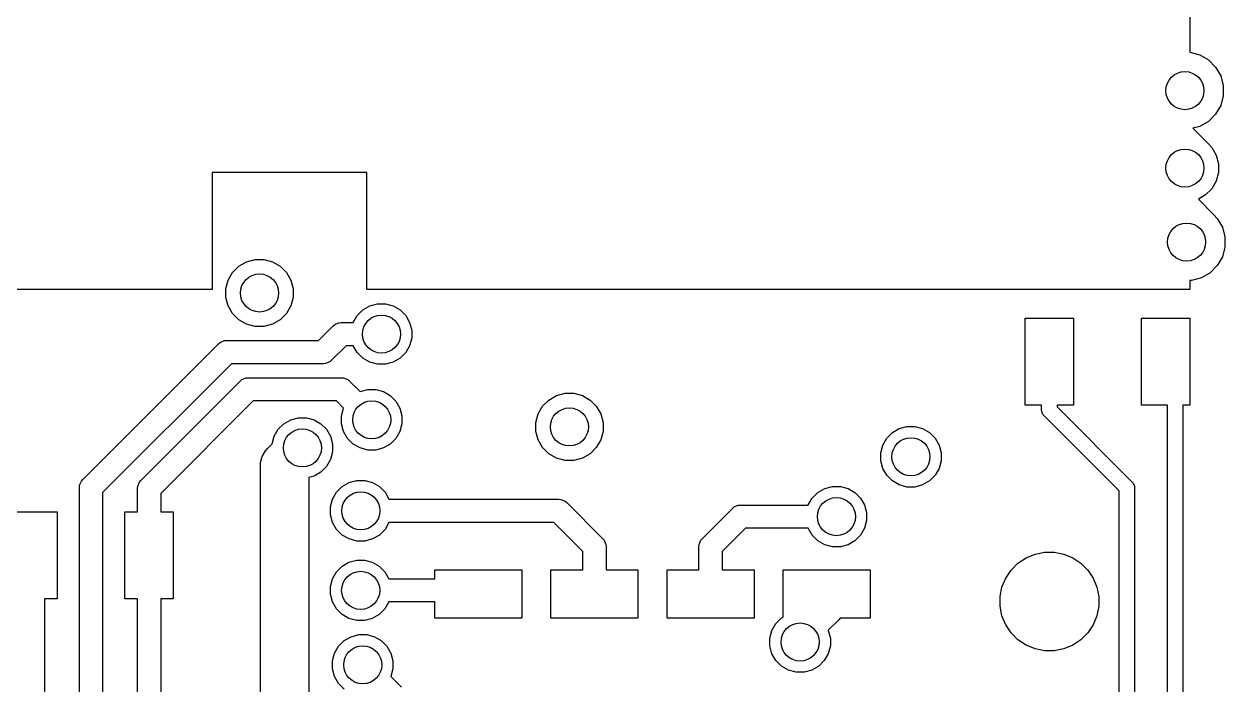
# Model space of a CAD drawing. Extents: x 3.09 to 4.61, y -6.46 to -3.15.
# Drawn here: x 3.97 to 4.591, y -4.217 to -3.876 of the extents above; entities that cross this region are included whole.
import ezdxf

# ---------------------------------------------------------------- set-up
doc = ezdxf.new("R2010")
doc.units = 0
doc.header["$MEASUREMENT"] = 0
doc.layers.add('BLACK', color=7, linetype='CONTINUOUS')

msp = doc.modelspace()

# ---------------------------------------------------------------- linework, layer by layer
at = {"layer": 'BLACK', "linetype": 'CONTINUOUS'}
for p, q in [((4.5726, -3.69185), (4.5726, -3.89017)), ((4.5726, -3.89017), (4.57261, -3.89017)), ((4.57261, -3.89017), (4.57765, -3.89152)), ((4.57765, -3.89152), (4.58218, -3.89413)), ((4.58218, -3.89413), (4.58587, -3.89782)), ((4.58587, -3.89782), (4.58848, -3.90235)), ((4.58848, -3.90235), (4.58983, -3.90739)), ((4.58983, -3.90739), (4.58983, -3.91261)), ((4.58983, -3.91261), (4.58848, -3.91765)), ((4.58848, -3.91765), (4.58587, -3.92218)), ((4.58218, -3.92587), (4.57765, -3.92848)), ((4.58587, -3.92218), (4.58218, -3.92587)), ((4.57765, -3.92848), (4.57416, -3.92941)), ((4.57416, -3.92941), (4.58237, -3.93763)), ((4.58237, -3.93763), (4.58388, -3.93935)), ((4.58388, -3.93935), (4.58617, -3.9433)), ((4.58617, -3.9433), (4.58735, -3.94772)), ((4.58735, -3.94772), (4.58735, -3.95228)), ((4.1474, -3.9523), (4.0676, -3.9523)), ((4.0676, -3.9523), (4.0676, -4.01275)), ((4.1474, -4.01275), (4.1474, -3.9523)), ((4.58617, -3.9567), (4.58388, -3.96065)), ((4.58735, -3.95228), (4.58617, -3.9567)), ((4.58388, -3.96065), (4.58065, -3.96388)), ((4.58065, -3.96388), (4.57697, -3.96601)), ((4.57697, -3.96601), (4.58501, -3.97405)), ((4.58501, -3.97405), (4.58673, -3.97601)), ((4.58673, -3.97601), (4.58934, -3.98054)), ((4.58934, -3.98054), (4.5907, -3.98558)), ((4.5907, -3.98558), (4.5907, -3.9908)), ((4.5907, -3.9908), (4.58934, -3.99584)), ((4.07815, -4.00385), (4.08138, -4.00062)), ((4.08138, -4.00062), (4.08534, -3.99833)), ((4.08534, -3.99833), (4.08975, -3.99715)), ((4.08975, -3.99715), (4.09432, -3.99715)), ((4.09432, -3.99715), (4.09873, -3.99833)), ((4.09873, -3.99833), (4.10269, -4.00062)), ((4.10269, -4.00062), (4.10592, -4.00385)), ((4.58673, -4.00036), (4.58304, -4.00406)), ((4.58934, -3.99584), (4.58673, -4.00036)), ((4.07587, -4.0078), (4.07815, -4.00385)), ((4.10592, -4.00385), (4.10821, -4.0078)), ((4.57852, -4.00667), (4.57348, -4.00802)), ((4.58304, -4.00406), (4.57852, -4.00667)), ((4.0676, -4.01275), (3.95, -4.01275)), ((4.07469, -4.01222), (4.07587, -4.0078)), ((4.07469, -4.01678), (4.07469, -4.01222)), ((4.10821, -4.0078), (4.10939, -4.01222)), ((4.10939, -4.01222), (4.10939, -4.01678)), ((4.5726, -4.01275), (4.1474, -4.01275)), ((4.57348, -4.00802), (4.5726, -4.00802)), ((4.5726, -4.00802), (4.5726, -4.01275)), ((4.07587, -4.0212), (4.07469, -4.01678)), ((4.10939, -4.01678), (4.10821, -4.0212)), ((4.07815, -4.02515), (4.07587, -4.0212)), ((4.08138, -4.02838), (4.07815, -4.02515)), ((4.10592, -4.02515), (4.10269, -4.02838)), ((4.10821, -4.0212), (4.10592, -4.02515)), ((4.14253, -4.02613), (4.14543, -4.02322)), ((4.14543, -4.02322), (4.14899, -4.02117)), ((4.14899, -4.02117), (4.15296, -4.0201)), ((4.15296, -4.0201), (4.15708, -4.0201)), ((4.15708, -4.0201), (4.16105, -4.02117)), ((4.16105, -4.02117), (4.16461, -4.02322)), ((4.16461, -4.02322), (4.16751, -4.02613)), ((4.08534, -4.03067), (4.08138, -4.02838)), ((4.08975, -4.03185), (4.08534, -4.03067)), ((4.09432, -4.03185), (4.08975, -4.03185)), ((4.09873, -4.03067), (4.09432, -4.03185)), ((4.10269, -4.02838), (4.09873, -4.03067)), ((4.12251, -4.039), (4.13004, -4.03147)), ((4.13004, -4.03147), (4.13095, -4.03073)), ((4.13095, -4.03073), (4.1328, -4.02996)), ((4.1328, -4.02996), (4.13311, -4.02983)), ((4.13311, -4.02983), (4.13428, -4.02972)), ((4.13428, -4.02972), (4.14046, -4.02972)), ((4.14046, -4.02972), (4.14047, -4.02969)), ((4.14047, -4.02969), (4.14253, -4.02613)), ((4.16751, -4.02613), (4.16957, -4.02969)), ((4.16957, -4.02969), (4.17063, -4.03366)), ((4.4875, -4.0725), (4.4875, -4.0275)), ((4.4875, -4.0275), (4.5125, -4.0275)), ((4.5125, -4.0275), (4.5125, -4.0725)), ((4.5475, -4.0725), (4.5475, -4.0275)), ((4.5475, -4.0275), (4.5725, -4.0275)), ((4.5725, -4.0275), (4.5725, -4.0725)), ((4.17063, -4.03777), (4.16957, -4.04174)), ((4.17063, -4.03366), (4.17063, -4.03777)), ((4.00076, -4.11076), (4.07076, -4.04076)), ((4.07076, -4.04076), (4.07167, -4.04001)), ((4.07167, -4.04001), (4.07383, -4.03912)), ((4.07383, -4.03912), (4.075, -4.039)), ((4.075, -4.039), (4.12251, -4.039)), ((4.13677, -4.04172), (4.12924, -4.04924)), ((4.14046, -4.04172), (4.13677, -4.04172)), ((4.14047, -4.04174), (4.14046, -4.04172)), ((4.14253, -4.0453), (4.14047, -4.04174)), ((4.16957, -4.04174), (4.16751, -4.0453)), ((4.12833, -4.04999), (4.12617, -4.05088)), ((4.12924, -4.04924), (4.12833, -4.04999)), ((4.14543, -4.04821), (4.14253, -4.0453)), ((4.14899, -4.05027), (4.14543, -4.04821)), ((4.15296, -4.05133), (4.14899, -4.05027)), ((4.16105, -4.05027), (4.15708, -4.05133)), ((4.16461, -4.04821), (4.16105, -4.05027)), ((4.16751, -4.0453), (4.16461, -4.04821)), ((4.07749, -4.051), (4.011, -4.11749)), ((4.125, -4.051), (4.07749, -4.051)), ((4.12617, -4.05088), (4.125, -4.051)), ((4.15708, -4.05133), (4.15296, -4.05133)), ((4.03076, -4.11126), (4.08201, -4.06001)), ((4.08201, -4.06001), (4.08291, -4.05926)), ((4.08291, -4.05926), (4.08508, -4.05837)), ((4.08508, -4.05837), (4.08625, -4.05825)), ((4.08625, -4.05825), (4.13425, -4.05825)), ((4.13425, -4.05825), (4.13542, -4.05837)), ((4.13542, -4.05837), (4.13759, -4.05926)), ((4.13759, -4.05926), (4.13849, -4.06001)), ((4.13849, -4.06001), (4.13849, -4.06001)), ((4.13849, -4.06001), (4.14395, -4.06546)), ((4.14395, -4.06546), (4.14397, -4.06545)), ((4.14397, -4.06545), (4.14794, -4.06439)), ((4.14794, -4.06439), (4.15206, -4.06439)), ((4.15206, -4.06439), (4.15603, -4.06545)), ((4.15603, -4.06545), (4.15959, -4.06751)), ((4.15959, -4.06751), (4.16249, -4.07041)), ((4.24145, -4.06978), (4.24541, -4.0675)), ((4.24541, -4.0675), (4.24982, -4.06631)), ((4.24982, -4.06631), (4.25439, -4.06631)), ((4.25439, -4.06631), (4.2588, -4.0675)), ((4.2588, -4.0675), (4.26276, -4.06978)), ((4.08873, -4.07025), (4.041, -4.11799)), ((4.13177, -4.07025), (4.08873, -4.07025)), ((4.13546, -4.07395), (4.13177, -4.07025)), ((4.13439, -4.07794), (4.13545, -4.07397)), ((4.13545, -4.07397), (4.13546, -4.07395)), ((4.16249, -4.07041), (4.16455, -4.07397)), ((4.16455, -4.07397), (4.16561, -4.07794)), ((4.23593, -4.07697), (4.23822, -4.07301)), ((4.23822, -4.07301), (4.24145, -4.06978)), ((4.26276, -4.06978), (4.26599, -4.07301)), ((4.26599, -4.07301), (4.26827, -4.07697)), ((4.496, -4.0725), (4.4875, -4.0725)), ((4.496, -4.075), (4.496, -4.0725)), ((4.49608, -4.07578), (4.496, -4.075)), ((4.5125, -4.0725), (4.504, -4.0725)), ((4.504, -4.0725), (4.504, -4.07334)), ((4.504, -4.07334), (4.54283, -4.11217)), ((4.561, -4.0725), (4.5475, -4.0725)), ((4.561, -4.085), (4.561, -4.0725)), ((4.5725, -4.0725), (4.569, -4.0725)), ((4.569, -4.0725), (4.569, -4.085)), ((4.10459, -4.082), (4.10815, -4.07995)), ((4.10815, -4.07995), (4.11212, -4.07889)), ((4.11212, -4.07889), (4.11623, -4.07889)), ((4.11623, -4.07889), (4.1202, -4.07995)), ((4.1202, -4.07995), (4.12376, -4.082)), ((4.13439, -4.08206), (4.13439, -4.07794)), ((4.16561, -4.07794), (4.16561, -4.08206)), ((4.23475, -4.08138), (4.23593, -4.07697)), ((4.23475, -4.08595), (4.23475, -4.08138)), ((4.26827, -4.07697), (4.26945, -4.08138)), ((4.26945, -4.08138), (4.26945, -4.08595)), ((4.49667, -4.07722), (4.49608, -4.07578)), ((4.49717, -4.07783), (4.49667, -4.07722)), ((4.536, -4.11666), (4.49717, -4.07783)), ((4.09962, -4.08847), (4.10168, -4.08491)), ((4.10168, -4.08491), (4.10459, -4.082)), ((4.12376, -4.082), (4.12667, -4.08491)), ((4.12667, -4.08491), (4.12872, -4.08847)), ((4.13545, -4.08603), (4.13439, -4.08206)), ((4.13751, -4.08959), (4.13545, -4.08603)), ((4.16455, -4.08603), (4.16249, -4.08959)), ((4.16561, -4.08206), (4.16455, -4.08603)), ((4.23593, -4.09036), (4.23475, -4.08595)), ((4.26945, -4.08595), (4.26827, -4.09036)), ((4.41598, -4.0895), (4.41888, -4.08659)), ((4.41888, -4.08659), (4.42244, -4.08454)), ((4.42244, -4.08454), (4.42641, -4.08347)), ((4.42641, -4.08347), (4.43053, -4.08347)), ((4.43053, -4.08347), (4.4345, -4.08454)), ((4.4345, -4.08454), (4.43806, -4.08659)), ((4.43806, -4.08659), (4.44096, -4.0895)), ((4.561, -4.80834), (4.561, -4.085)), ((4.569, -4.085), (4.569, -4.81)), ((4.09616, -4.09483), (4.09856, -4.09243)), ((4.09856, -4.09243), (4.09962, -4.08847)), ((4.12872, -4.08847), (4.12979, -4.09244)), ((4.12979, -4.09244), (4.12979, -4.09655)), ((4.14041, -4.09249), (4.13751, -4.08959)), ((4.14397, -4.09455), (4.14041, -4.09249)), ((4.15959, -4.09249), (4.15603, -4.09455)), ((4.16249, -4.08959), (4.15959, -4.09249)), ((4.23822, -4.09432), (4.23593, -4.09036)), ((4.26827, -4.09036), (4.26599, -4.09432)), ((4.41286, -4.09703), (4.41392, -4.09306)), ((4.41392, -4.09306), (4.41598, -4.0895)), ((4.44096, -4.0895), (4.44302, -4.09306)), ((4.44302, -4.09306), (4.44408, -4.09703)), ((4.09261, -4.10204), (4.09345, -4.09889)), ((4.09345, -4.09889), (4.09508, -4.09606)), ((4.09508, -4.09606), (4.09616, -4.09483)), ((4.12979, -4.09655), (4.12872, -4.10053)), ((4.14794, -4.09561), (4.14397, -4.09455)), ((4.15206, -4.09561), (4.14794, -4.09561)), ((4.15603, -4.09455), (4.15206, -4.09561)), ((4.24145, -4.09755), (4.23822, -4.09432)), ((4.24541, -4.09983), (4.24145, -4.09755)), ((4.24982, -4.10101), (4.24541, -4.09983)), ((4.2588, -4.09983), (4.25439, -4.10101)), ((4.26276, -4.09755), (4.2588, -4.09983)), ((4.26599, -4.09432), (4.26276, -4.09755)), ((4.41286, -4.10114), (4.41286, -4.09703)), ((4.44408, -4.09703), (4.44408, -4.10114)), ((4.0925, -4.10367), (4.09261, -4.10204)), ((4.0925, -4.23), (4.0925, -4.10367)), ((4.12667, -4.10409), (4.12376, -4.10699)), ((4.12872, -4.10053), (4.12667, -4.10409)), ((4.25439, -4.10101), (4.24982, -4.10101)), ((4.41392, -4.10511), (4.41286, -4.10114)), ((4.41598, -4.10867), (4.41392, -4.10511)), ((4.44302, -4.10511), (4.44096, -4.10867)), ((4.44408, -4.10114), (4.44302, -4.10511)), ((3.99912, -4.11383), (4.00001, -4.11167)), ((4.00001, -4.11167), (4.00076, -4.11076)), ((4.02912, -4.11433), (4.03001, -4.11217)), ((4.03001, -4.11217), (4.03076, -4.11126)), ((4.1202, -4.10905), (4.1175, -4.10977)), ((4.1175, -4.10977), (4.1175, -4.22482)), ((4.12376, -4.10699), (4.1202, -4.10905)), ((4.13476, -4.1145), (4.13832, -4.11244)), ((4.13832, -4.11244), (4.14229, -4.11138)), ((4.14229, -4.11138), (4.1464, -4.11138)), ((4.1464, -4.11138), (4.15037, -4.11244)), ((4.15037, -4.11244), (4.15393, -4.1145)), ((4.41888, -4.11158), (4.41598, -4.10867)), ((4.42244, -4.11364), (4.41888, -4.11158)), ((4.43806, -4.11158), (4.4345, -4.11364)), ((4.44096, -4.10867), (4.43806, -4.11158)), ((4.54283, -4.11217), (4.54333, -4.11278)), ((3.999, -4.115), (3.99912, -4.11383)), ((3.999, -4.29), (3.999, -4.115)), ((4.011, -4.11749), (4.011, -4.28751)), ((4.029, -4.1155), (4.02912, -4.11433)), ((4.029, -4.1275), (4.029, -4.1155)), ((4.041, -4.11799), (4.041, -4.1275)), ((4.12979, -4.12097), (4.13185, -4.11741)), ((4.13185, -4.11741), (4.13476, -4.1145)), ((4.15393, -4.1145), (4.15684, -4.11741)), ((4.15684, -4.11741), (4.15889, -4.12097)), ((4.37751, -4.12041), (4.38041, -4.11751)), ((4.38041, -4.11751), (4.38397, -4.11545)), ((4.38397, -4.11545), (4.38794, -4.11439)), ((4.38794, -4.11439), (4.39206, -4.11439)), ((4.39206, -4.11439), (4.39603, -4.11545)), ((4.39603, -4.11545), (4.39959, -4.11751)), ((4.39959, -4.11751), (4.40249, -4.12041)), ((4.42641, -4.1147), (4.42244, -4.11364)), ((4.43053, -4.1147), (4.42641, -4.1147)), ((4.4345, -4.11364), (4.43053, -4.1147)), ((4.536, -4.52644), (4.536, -4.11666)), ((4.54333, -4.11278), (4.54392, -4.11422)), ((4.54392, -4.11422), (4.544, -4.115)), ((4.544, -4.115), (4.544, -4.5281)), ((4.12873, -4.12494), (4.12979, -4.12097)), ((4.12873, -4.12905), (4.12873, -4.12494)), ((4.15889, -4.12097), (4.1589, -4.12099)), ((4.1589, -4.12099), (4.24649, -4.12099)), ((4.24649, -4.12099), (4.24766, -4.12111)), ((4.24766, -4.12111), (4.24983, -4.122)), ((4.24983, -4.122), (4.25073, -4.12275)), ((4.25073, -4.12275), (4.26924, -4.14126)), ((4.33626, -4.12576), (4.33717, -4.12501)), ((4.33717, -4.12501), (4.33933, -4.12412)), ((4.33933, -4.12412), (4.3405, -4.124)), ((4.3405, -4.124), (4.36773, -4.124)), ((4.36773, -4.124), (4.37544, -4.124)), ((4.37544, -4.124), (4.37545, -4.12397)), ((4.37545, -4.12397), (4.37751, -4.12041)), ((4.40249, -4.12041), (4.40455, -4.12397)), ((4.40455, -4.12397), (4.40561, -4.12794)), ((3.9625, -4.1275), (3.9875, -4.1275)), ((3.9875, -4.1275), (3.9875, -4.1725)), ((4.0225, -4.1725), (4.0225, -4.1275)), ((4.0225, -4.1275), (4.029, -4.1275)), ((4.041, -4.1275), (4.0475, -4.1275)), ((4.0475, -4.1275), (4.0475, -4.1725)), ((4.12979, -4.13302), (4.12873, -4.12905)), ((4.32076, -4.14126), (4.33626, -4.12576)), ((4.40561, -4.12794), (4.40561, -4.13206)), ((4.13185, -4.13658), (4.12979, -4.13302)), ((4.13476, -4.13949), (4.13185, -4.13658)), ((4.15684, -4.13658), (4.15393, -4.13949)), ((4.15889, -4.13302), (4.15684, -4.13658)), ((4.1589, -4.13299), (4.15889, -4.13302)), ((4.24401, -4.13299), (4.1589, -4.13299)), ((4.259, -4.14799), (4.24401, -4.13299)), ((4.34299, -4.136), (4.331, -4.14799)), ((4.36773, -4.136), (4.34299, -4.136)), ((4.37544, -4.136), (4.36773, -4.136)), ((4.37545, -4.13603), (4.37544, -4.136)), ((4.37751, -4.13959), (4.37545, -4.13603)), ((4.40455, -4.13603), (4.40249, -4.13959)), ((4.40561, -4.13206), (4.40455, -4.13603)), ((4.13832, -4.14154), (4.13476, -4.13949)), ((4.14229, -4.14261), (4.13832, -4.14154)), ((4.1464, -4.14261), (4.14229, -4.14261)), ((4.15037, -4.14154), (4.1464, -4.14261)), ((4.15393, -4.13949), (4.15037, -4.14154)), ((4.26924, -4.14126), (4.26999, -4.14217)), ((4.26999, -4.14217), (4.27088, -4.14433)), ((4.31912, -4.14433), (4.32001, -4.14217)), ((4.32001, -4.14217), (4.32076, -4.14126)), ((4.38041, -4.14249), (4.37751, -4.13959)), ((4.38397, -4.14455), (4.38041, -4.14249)), ((4.39959, -4.14249), (4.39603, -4.14455)), ((4.40249, -4.13959), (4.39959, -4.14249)), ((4.259, -4.1575), (4.259, -4.14799)), ((4.27088, -4.14433), (4.271, -4.1455)), ((4.271, -4.1455), (4.271, -4.1575)), ((4.319, -4.1455), (4.31912, -4.14433)), ((4.319, -4.1575), (4.319, -4.1455)), ((4.331, -4.14799), (4.331, -4.1575)), ((4.38794, -4.14561), (4.38397, -4.14455)), ((4.39206, -4.14561), (4.38794, -4.14561)), ((4.39603, -4.14455), (4.39206, -4.14561)), ((4.48794, -4.15123), (4.49257, -4.14931)), ((4.49257, -4.14931), (4.49749, -4.14833)), ((4.49749, -4.14833), (4.50251, -4.14833)), ((4.50251, -4.14833), (4.50743, -4.14931)), ((4.50743, -4.14931), (4.51206, -4.15123)), ((4.13177, -4.15848), (4.13468, -4.15557)), ((4.13468, -4.15557), (4.13824, -4.15352)), ((4.13824, -4.15352), (4.14221, -4.15245)), ((4.14221, -4.15245), (4.14632, -4.15245)), ((4.14632, -4.15245), (4.15029, -4.15352)), ((4.15029, -4.15352), (4.15385, -4.15557)), ((4.15385, -4.15557), (4.15676, -4.15848)), ((4.48022, -4.15757), (4.48377, -4.15402)), ((4.48377, -4.15402), (4.48794, -4.15123)), ((4.51206, -4.15123), (4.51623, -4.15402)), ((4.51623, -4.15402), (4.51978, -4.15757)), ((4.12865, -4.16601), (4.12972, -4.16204)), ((4.12972, -4.16204), (4.13177, -4.15848)), ((4.15676, -4.15848), (4.15882, -4.16204)), ((4.15882, -4.16204), (4.15882, -4.16207)), ((4.15882, -4.16207), (4.1825, -4.16207)), ((4.1825, -4.16207), (4.1825, -4.1575)), ((4.1825, -4.1575), (4.2275, -4.1575)), ((4.2275, -4.1575), (4.2275, -4.1825)), ((4.2425, -4.1825), (4.2425, -4.1575)), ((4.2425, -4.1575), (4.259, -4.1575)), ((4.271, -4.1575), (4.2875, -4.1575)), ((4.2875, -4.1575), (4.2875, -4.1825)), ((4.3025, -4.1825), (4.3025, -4.1575)), ((4.3025, -4.1575), (4.319, -4.1575)), ((4.331, -4.1575), (4.3475, -4.1575)), ((4.3475, -4.1575), (4.3475, -4.1825)), ((4.3625, -4.18178), (4.3625, -4.1575)), ((4.3625, -4.1575), (4.4075, -4.1575)), ((4.4075, -4.1575), (4.4075, -4.1825)), ((4.47551, -4.16637), (4.47743, -4.16174)), ((4.47743, -4.16174), (4.48022, -4.15757)), ((4.51978, -4.15757), (4.52257, -4.16174)), ((4.52257, -4.16174), (4.52449, -4.16637)), ((4.12865, -4.17012), (4.12865, -4.16601)), ((4.47453, -4.17129), (4.47551, -4.16637)), ((4.52449, -4.16637), (4.52547, -4.17129)), ((3.9875, -4.1725), (3.981, -4.1725)), ((3.981, -4.1725), (3.981, -4.28751)), ((4.029, -4.1725), (4.0225, -4.1725)), ((4.029, -4.285), (4.029, -4.1725)), ((4.0475, -4.1725), (4.041, -4.1725)), ((4.041, -4.1725), (4.041, -4.28251)), ((4.12972, -4.17409), (4.12865, -4.17012)), ((4.13177, -4.17765), (4.12972, -4.17409)), ((4.15882, -4.17409), (4.15676, -4.17765)), ((4.1825, -4.17407), (4.15882, -4.17407)), ((4.15882, -4.17407), (4.15882, -4.17409)), ((4.1825, -4.1825), (4.1825, -4.17407)), ((4.47453, -4.17631), (4.47453, -4.17129)), ((4.52547, -4.17129), (4.52547, -4.17631)), ((4.13468, -4.18056), (4.13177, -4.17765)), ((4.13824, -4.18262), (4.13468, -4.18056)), ((4.15385, -4.18056), (4.15029, -4.18262)), ((4.15676, -4.17765), (4.15385, -4.18056)), ((4.47551, -4.18123), (4.47453, -4.17631)), ((4.52547, -4.17631), (4.52449, -4.18123)), ((4.14221, -4.18368), (4.13824, -4.18262)), ((4.14632, -4.18368), (4.14221, -4.18368)), ((4.15029, -4.18262), (4.14632, -4.18368)), ((4.2275, -4.1825), (4.1825, -4.1825)), ((4.2875, -4.1825), (4.2425, -4.1825)), ((4.3475, -4.1825), (4.3025, -4.1825)), ((4.3567, -4.18873), (4.35876, -4.18517)), ((4.35876, -4.18517), (4.36166, -4.18226)), ((4.36166, -4.18226), (4.3625, -4.18178)), ((4.39124, -4.18325), (4.38579, -4.1887)), ((4.39185, -4.1825), (4.39124, -4.18325)), ((4.4075, -4.1825), (4.39185, -4.1825)), ((4.47743, -4.18586), (4.47551, -4.18123)), ((4.48022, -4.19003), (4.47743, -4.18586)), ((4.52257, -4.18586), (4.51978, -4.19003)), ((4.52449, -4.18123), (4.52257, -4.18586)), ((4.13574, -4.19406), (4.1393, -4.192)), ((4.1393, -4.192), (4.14327, -4.19094)), ((4.14327, -4.19094), (4.14738, -4.19094)), ((4.14738, -4.19094), (4.15136, -4.192)), ((4.15136, -4.192), (4.15492, -4.19406)), ((4.35564, -4.1927), (4.3567, -4.18873)), ((4.35564, -4.19681), (4.35564, -4.1927)), ((4.38579, -4.1887), (4.3858, -4.18873)), ((4.3858, -4.18873), (4.38686, -4.1927)), ((4.38686, -4.1927), (4.38686, -4.19681)), ((4.48377, -4.19358), (4.48022, -4.19003)), ((4.51978, -4.19003), (4.51623, -4.19358)), ((4.13078, -4.20052), (4.13284, -4.19696)), ((4.13284, -4.19696), (4.13574, -4.19406)), ((4.15492, -4.19406), (4.15782, -4.19696)), ((4.15782, -4.19696), (4.15988, -4.20052)), ((4.3567, -4.20078), (4.35564, -4.19681)), ((4.38686, -4.19681), (4.3858, -4.20078)), ((4.48794, -4.19637), (4.48377, -4.19358)), ((4.49257, -4.19829), (4.48794, -4.19637)), ((4.49749, -4.19927), (4.49257, -4.19829)), ((4.50251, -4.19927), (4.49749, -4.19927)), ((4.50743, -4.19829), (4.50251, -4.19927)), ((4.51206, -4.19637), (4.50743, -4.19829)), ((4.51623, -4.19358), (4.51206, -4.19637)), ((4.12972, -4.20449), (4.13078, -4.20052)), ((4.12972, -4.2086), (4.12972, -4.20449)), ((4.15988, -4.20052), (4.16094, -4.20449)), ((4.16094, -4.20449), (4.16094, -4.2086)), ((4.35876, -4.20434), (4.3567, -4.20078)), ((4.36166, -4.20725), (4.35876, -4.20434)), ((4.38374, -4.20434), (4.38084, -4.20725)), ((4.3858, -4.20078), (4.38374, -4.20434)), ((4.13078, -4.21258), (4.12972, -4.2086)), ((4.16094, -4.2086), (4.15988, -4.21258)), ((4.36522, -4.2093), (4.36166, -4.20725)), ((4.3692, -4.21037), (4.36522, -4.2093)), ((4.37331, -4.21037), (4.3692, -4.21037)), ((4.37728, -4.2093), (4.37331, -4.21037)), ((4.38084, -4.20725), (4.37728, -4.2093)), ((4.13284, -4.21614), (4.13078, -4.21258)), ((4.13574, -4.21904), (4.13284, -4.21614)), ((4.15988, -4.21258), (4.15986, -4.2126)), ((4.15986, -4.2126), (4.16532, -4.21805))]:
    msp.add_line(p, q, dxfattribs=at)
at = {"layer": 'BLACK'}
for centre in [(4.57, -3.91), (4.57, -3.95), (4.57087, -3.98819), (4.09204, -4.0145), (4.15502, -4.03572), (4.15, -4.08), (4.2521, -4.08366), (4.11417, -4.0945), (4.42847, -4.09909), (4.14434, -4.12699), (4.39, -4.13), (4.14427, -4.16807), (4.37125, -4.19475), (4.14533, -4.20655)]:
    msp.add_circle(centre, 0.00984, dxfattribs=at)

doc.saveas('drawing.dxf')
